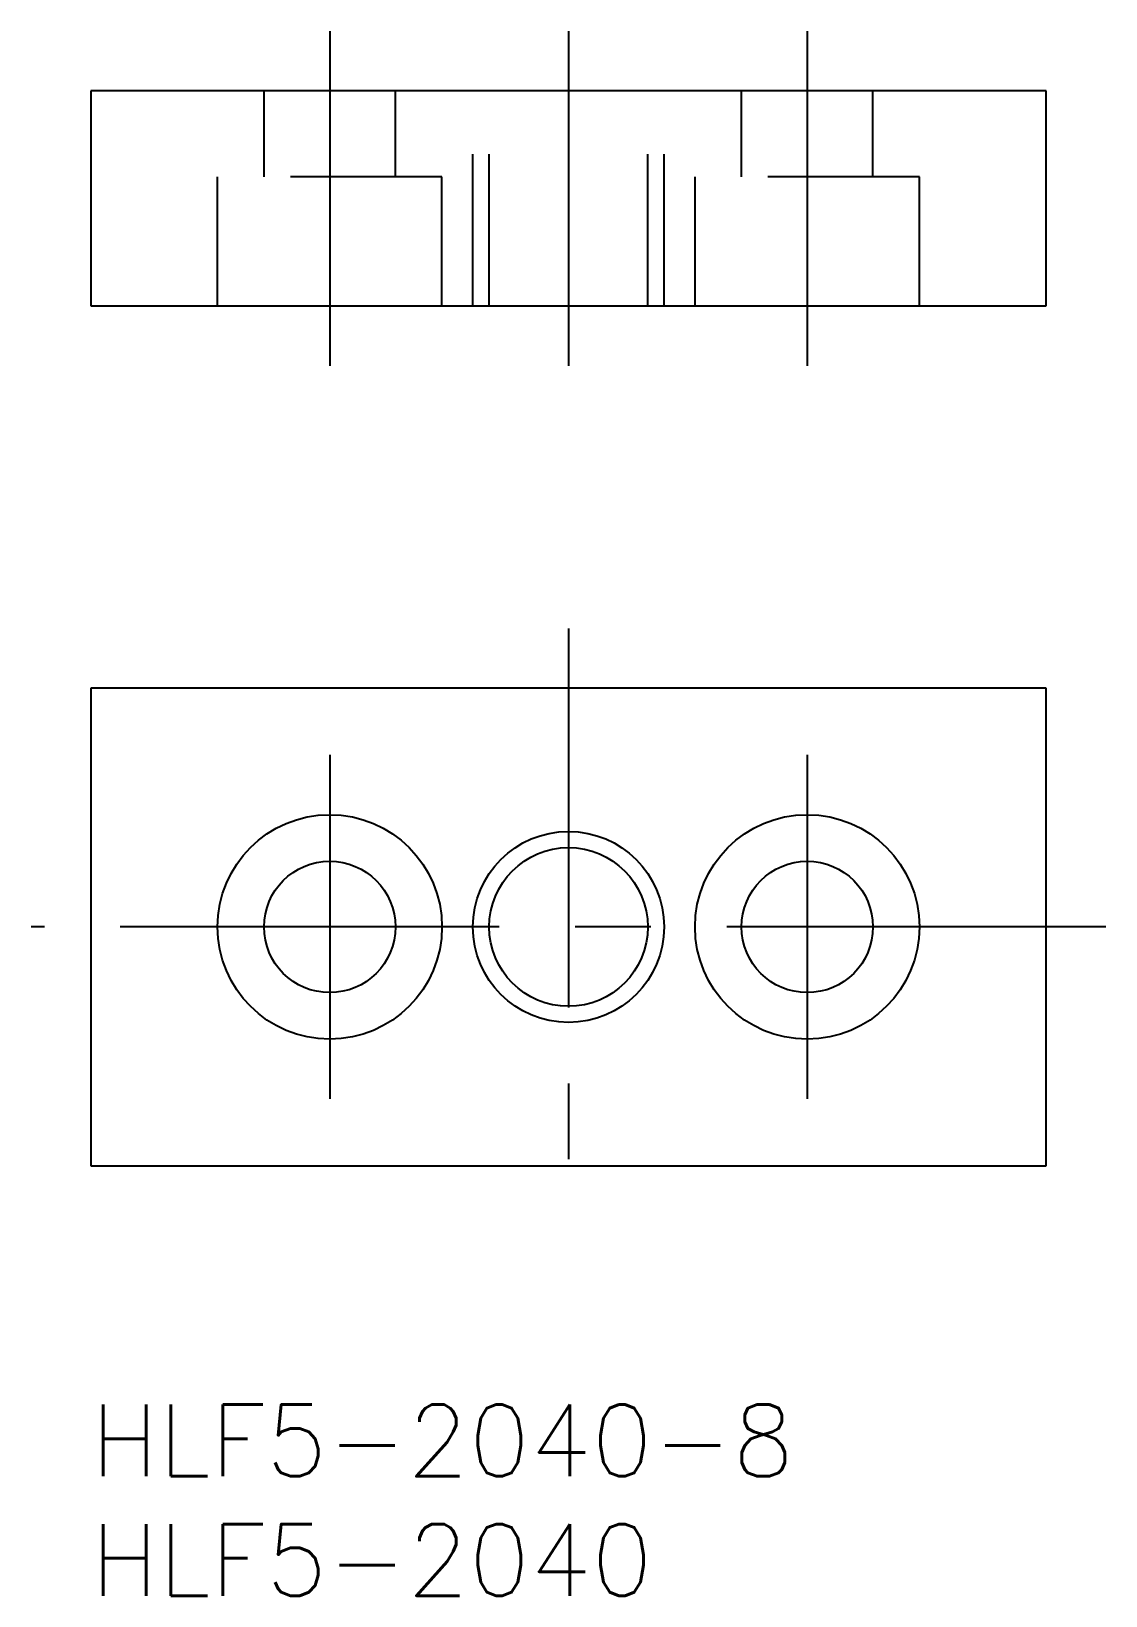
# Model space of a CAD drawing. Extents: x -2.5 to 42.5, y -8 to 57.5.
import ezdxf

# ---------------------------------------------------------------- set-up
doc = ezdxf.new("R2010")
doc.units = 0
doc.header["$LTSCALE"] = 0.5
doc.linetypes.add('CENTER', pattern=[50.8, 31.75, -6.35, 6.35, -6.35])
doc.linetypes.add('DASHED', pattern=[19.05, 12.7, -6.35])
for name, color, linetype in [('MSM_CENTER', 1, 'CENTER'), ('MSM_CONTINUOUS', 7, 'CONTINUOUS'), ('MSM_DASHED', 4, 'DASHED'), ('MSM_NARROW', 5, 'CONTINUOUS'), ('MSM_PART_NUMBER', 7, 'CONTINUOUS')]:
    doc.layers.add(name, color=color, linetype=linetype)
doc.styles.get("Standard").update_dxf_attribs({"font": 'txt.shx', "height": 3, "bigfont": 'bigfont.shx'})

# ---------------------------------------------------------------- blocks, each defined once
blk = doc.blocks.new('*U2')
at = {"layer": 'MSM_PART_NUMBER'}
blk.add_text('HLF5-2040-8', height=3, dxfattribs=at).set_placement((0, -3))
blk = doc.blocks.new('*U3')
at = {"layer": 'MSM_PART_NUMBER'}
blk.add_text('HLF5-2040', height=3, dxfattribs=at).set_placement((0, -8))

msp = doc.modelspace()

# ---------------------------------------------------------------- linework, layer by layer
at = {"layer": 'MSM_CENTER'}
for p, q in [((10, 57.5), (10, 43.5)), ((20, 57.5), (20, 43.5)), ((30, 57.5), (30, 43.5)), ((20, 32.5), (20, 7.5)), ((10, 27.2), (10, 12.8)), ((30, 27.2), (30, 12.8)), ((42.5, 20), (-2.5, 20))]:
    msp.add_line(p, q, dxfattribs=at)
at = {"layer": 'MSM_CONTINUOUS'}
for p, q in [((40, 55), (0, 55)), ((0, 55), (0, 46)), ((40, 46), (40, 55)), ((0, 46), (40, 46)), ((0, 30), (0, 10)), ((40, 30), (0, 30)), ((40, 10), (40, 30)), ((0, 10), (40, 10))]:
    msp.add_line(p, q, dxfattribs=at)
for centre, radius in [((10, 20), 4.7), ((30, 20), 4.7), ((20, 20), 3.3235), ((10, 20), 2.75), ((30, 20), 2.75)]:
    msp.add_circle(centre, radius, dxfattribs=at)
at = {"layer": 'MSM_DASHED'}
for p, q in [((7.25, 51.4), (7.25, 55)), ((12.75, 51.4), (12.75, 55)), ((16, 46), (16, 55)), ((16.6765, 46), (16.6765, 55)), ((23.3235, 46), (23.3235, 55)), ((24, 46), (24, 55)), ((27.25, 51.4), (27.25, 55)), ((32.75, 51.4), (32.75, 55)), ((5.3, 46), (5.3, 51.4)), ((14.7, 51.4), (5.3, 51.4)), ((14.7, 46), (14.7, 51.4)), ((25.3, 46), (25.3, 51.4)), ((34.7, 51.4), (25.3, 51.4)), ((34.7, 46), (34.7, 51.4))]:
    msp.add_line(p, q, dxfattribs=at)
at = {"layer": 'MSM_NARROW'}
msp.add_circle((20, 20), 4, dxfattribs=at)

# ---------------------------------------------------------------- block references
at = {"layer": 'MSM_CONTINUOUS'}
for name in ['*U2', '*U3']:
    msp.add_blockref(name, (0, 0), dxfattribs=at)

doc.saveas('drawing.dxf')
